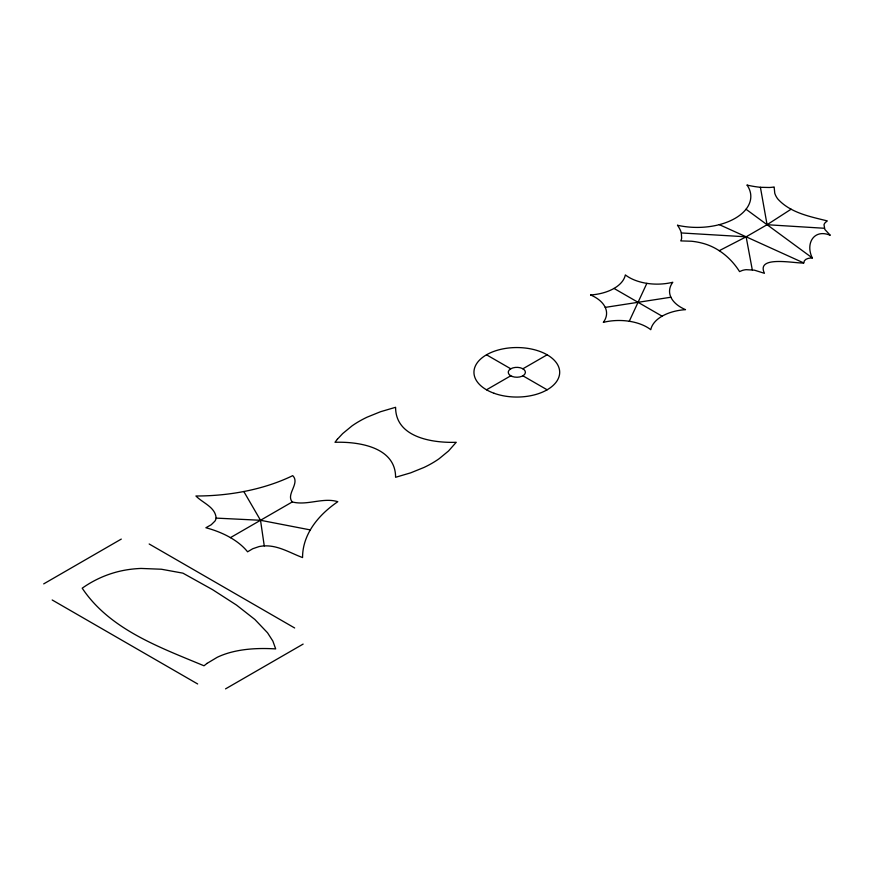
<?xml version="1.0" encoding="UTF-8"?>
<svg xmlns="http://www.w3.org/2000/svg" width="874" height="874" viewBox="0 0 874 874"><rect width="100%" height="100%" fill="white"/><g stroke="black" fill="none" stroke-linecap="round" stroke-linejoin="round"><path stroke-width="1.31" d="M216.118 518.107C215.43 507.051 202.702 503.042 195.929 495.995A149.367 86.231 0 0 0 292.724 475.642C300.438 483.267 285.612 494.28 292.266 501.949C307.167 505.86 322.921 497.153 337.823 501.687A149.367 86.231 0 0 0 302.568 557.568C290.102 552.925 278.096 545.179 264.265 545.911A19.173 11.067 0 0 0 259.021 546.6L252.739 548.741L247.582 551.811A85.499 49.359 0 0 0 205.903 527.743L211.213 524.761L214.917 521.133A19.173 11.067 0 0 0 216.118 518.107L260.518 520.281L310.314 529.917M791.112 209.203L767.077 224.716L746.134 236.81L681.316 232.954L681.654 238.132A26.373 15.229 0 0 1 680.77 240.896L691.509 241.235A43.208 24.942 0 0 1 701.505 242.983C717.467 246.818 730.937 257.841 739.557 271.596L742.332 270.448A12.542 7.243 0 0 1 746.178 269.673L754.382 270.164L764.455 273.311C755.42 254.738 796.236 263.828 803.719 262.932C803.916 258.737 809.007 257.928 812.328 257.961C805.216 243.912 813.672 228.409 830.3 235.292L824.859 229.48L824.007 224.738A12.542 7.243 0 0 1 825.34 222.52L827.328 220.914C809.947 216.577 790.314 212.863 777.784 198.955A43.208 24.942 0 0 1 774.757 193.176L774.146 186.97A26.373 15.229 0 0 1 769.382 187.495L760.413 187.298A64.283 37.112 0 0 1 747.128 185.091M629.258 321.261L646.858 283.351M43.7 583.887L121.289 539.083M230.441 537.641L292.266 501.949M486.512 389.793L510.766 375.798M522.881 368.795L547.135 354.8M225.547 688.876L303.136 644.083M719.258 250.685L746.134 236.81L752.285 269.826M605.223 307.386L670.893 297.226M824.258 228.267L767.077 224.716L760.413 187.298M719.335 224.651L803.719 262.932M614.018 288.431L662.099 316.18M486.512 354.8L510.766 368.795M522.881 375.798L547.135 389.793M149.17 543.989L294.658 627.98M52.189 599.979L197.666 683.971M746.025 209.247L812.328 257.961M243.824 491.527L260.518 520.281L264.265 545.911M677.492 225.284A64.283 37.112 0 0 1 681.392 232.954M747.095 185.124A53.642 30.961 0 0 1 735.1 218.347A53.642 30.961 0 0 1 677.558 225.273M337.342 439.283L334.971 442.299C358.351 441.512 395.671 446.942 395.594 477.291L410.649 472.856L424.01 467.448A107.491 62.054 0 0 0 439.163 458.697L448.537 450.984L456.206 442.299C432.827 443.085 395.507 437.645 395.594 407.295L380.529 411.73L367.178 417.138A107.491 62.054 0 0 0 352.025 425.889L342.652 433.602L337.342 439.283M207.029 663.399L204.013 665.791C160.018 647.383 109.84 629.662 82.211 588.191C94.119 579.746 107.721 573.726 122.01 570.733A69.254 39.986 0 0 1 141.096 568.439L161.406 569.236L182.928 573.158L212.546 589.644L236.515 605.081L254.847 619.458L267.531 632.776L272.863 641.079L275.681 648.901C260.135 647.995 244.294 648.519 229.228 652.78A62.305 35.976 0 0 0 217.255 657.281L207.029 663.399M512.262 376.486A8.576 4.949 0 0 0 525.394 372.488A8.576 4.949 0 0 0 512.819 367.921A8.576 4.949 0 0 0 512.262 376.486M494.018 393.256A42.859 24.745 0 0 0 559.655 373.231A42.859 24.745 0 0 0 496.793 350.419A42.859 24.745 0 0 0 494.018 393.256M590.616 294.964A39.57 22.844 0 0 0 625.347 274.917A39.57 22.844 0 0 0 672.794 282.258A39.57 22.844 0 0 0 685.5 309.647A39.57 22.844 0 0 0 650.769 329.695A39.57 22.844 0 0 0 603.322 322.364A39.57 22.844 0 0 0 590.616 294.964"/></g></svg>
